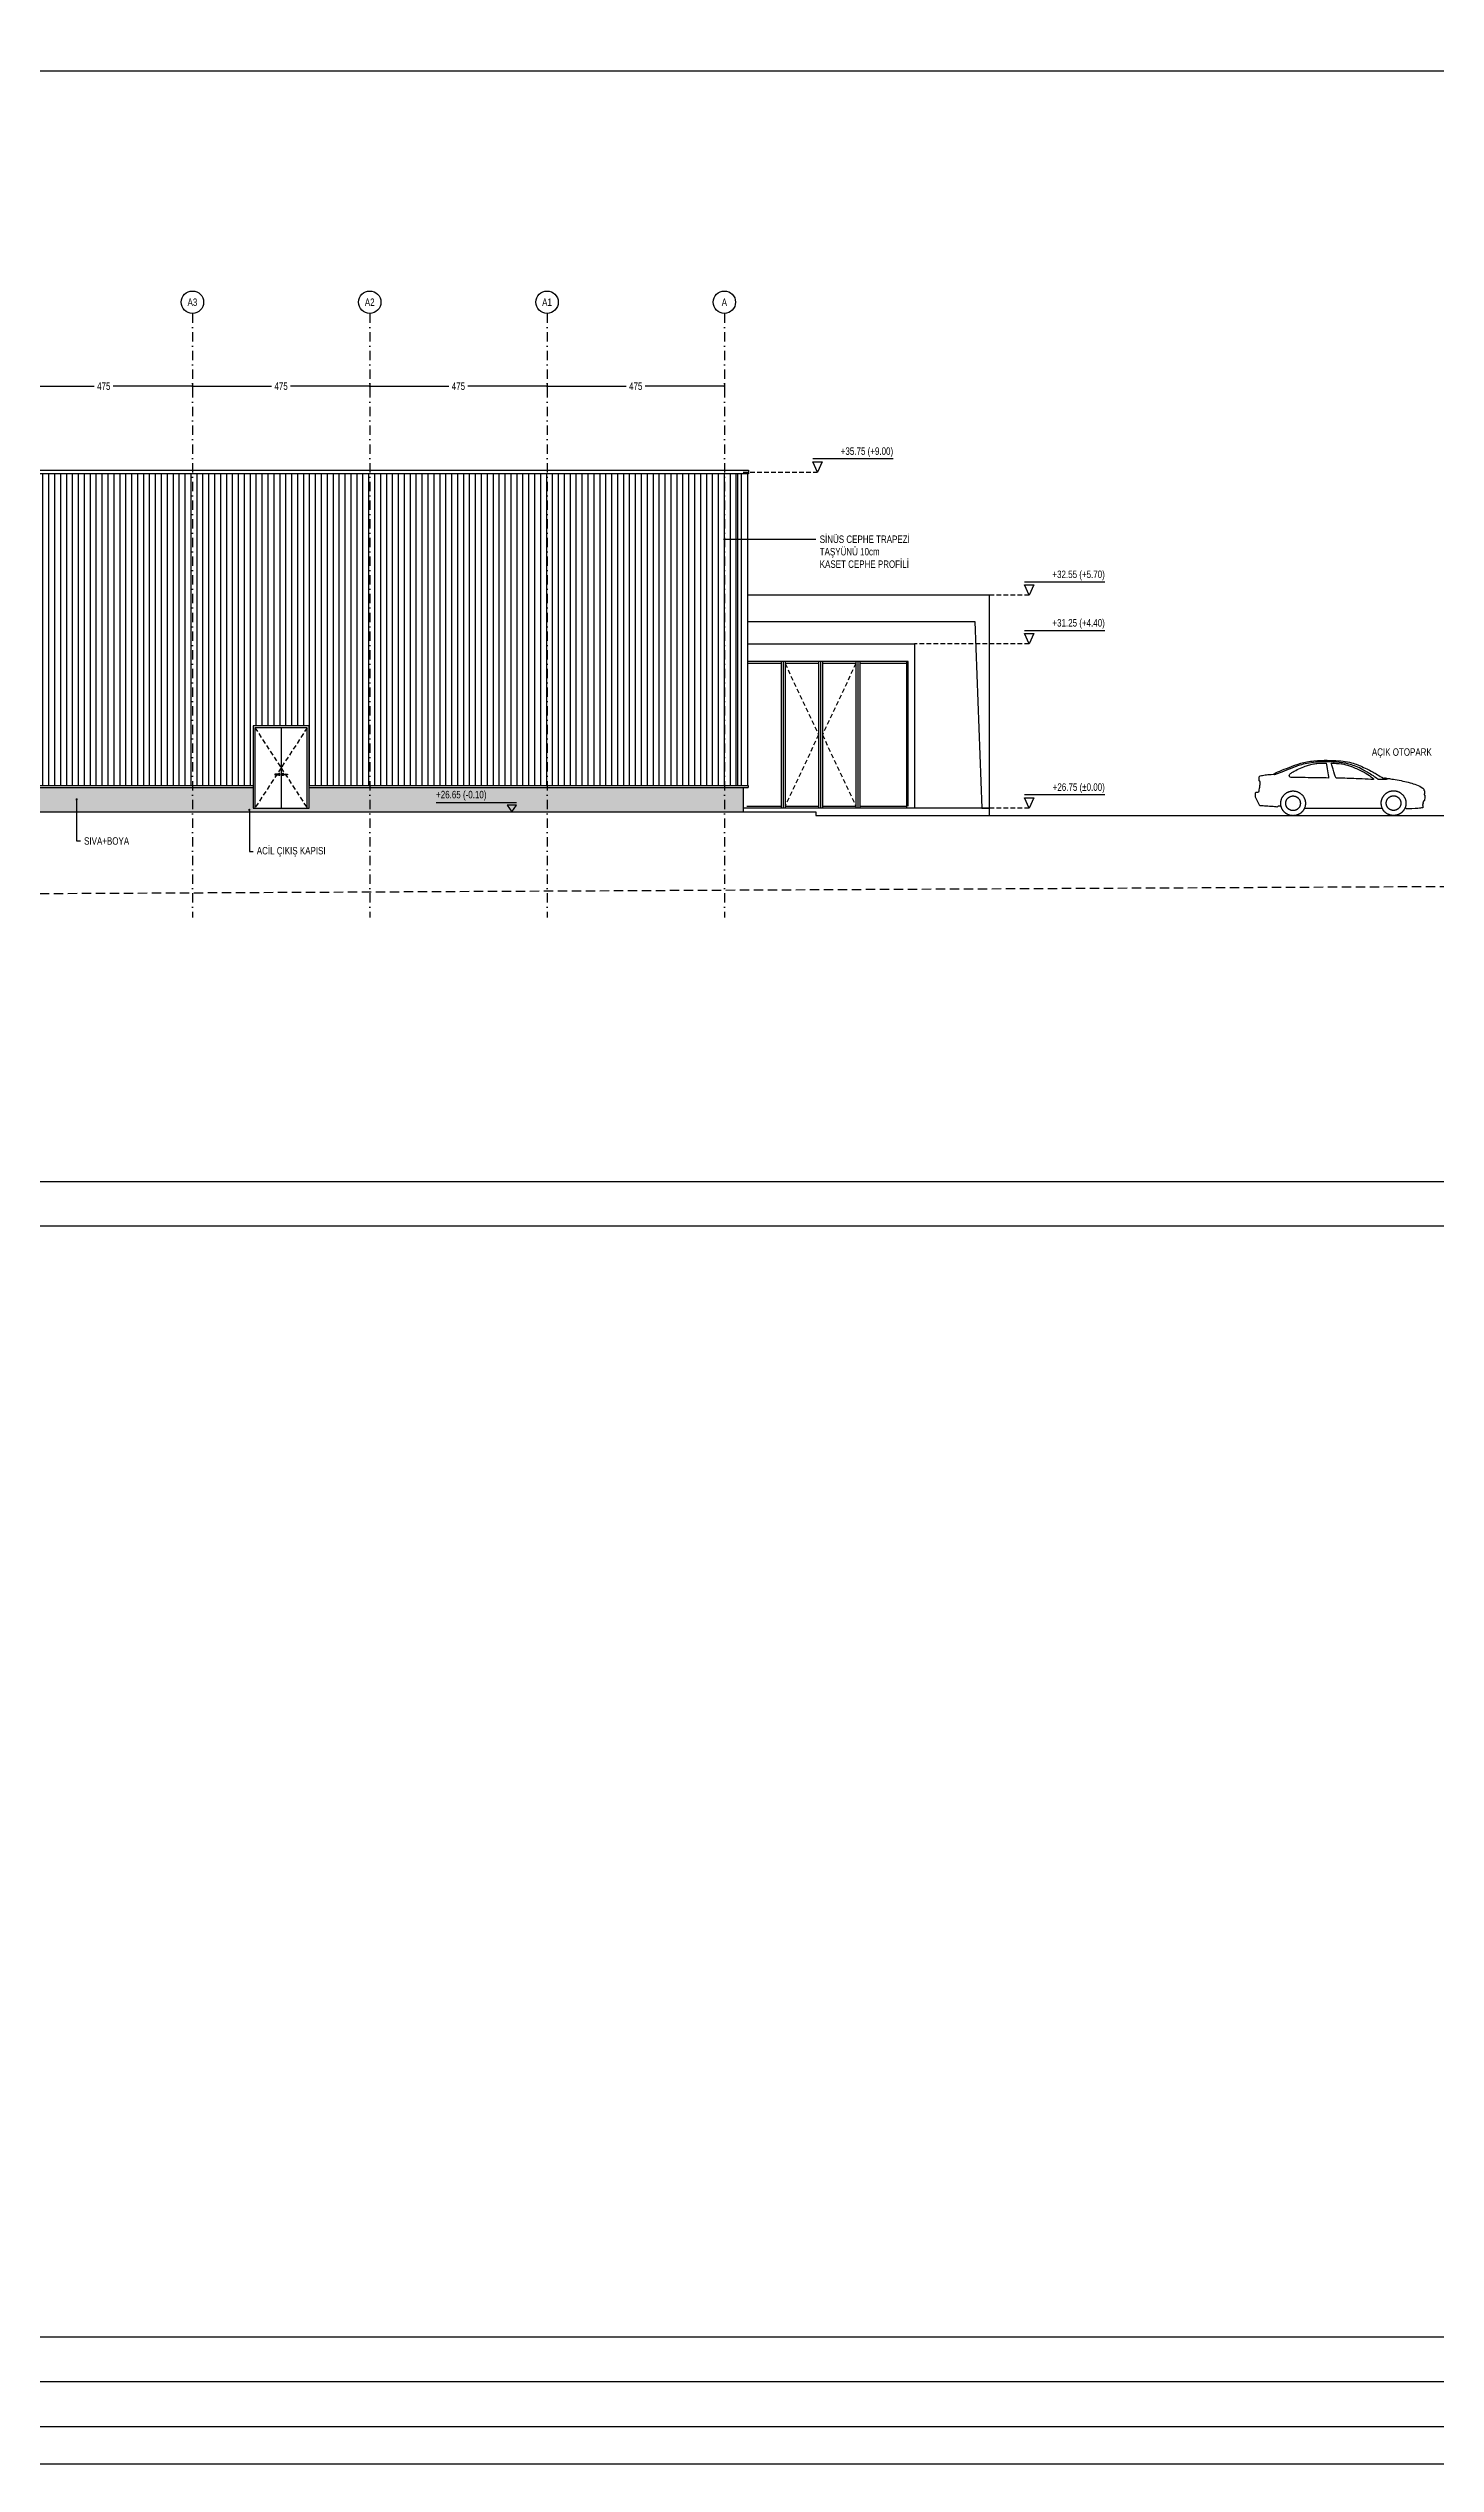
# Model space of a CAD drawing. Header units: centimetres. Extents: x 26569 to 160723, y -3143 to 14565.
# Drawn here: x 132893 to 136610, y -3143 to 3327 of the extents above; entities that cross this region are included whole.
import ezdxf
from ezdxf import colors
from ezdxf.entities.mleader import LeaderData, LeaderLine
from ezdxf.enums import TextEntityAlignment as Align
from ezdxf.math import Vec2, Vec3

# ---------------------------------------------------------------- set-up
doc = ezdxf.new("R2010")
doc.units = ezdxf.units.CM
doc.header["$LTSCALE"] = 100
doc.linetypes.add('DASHDOT2', pattern=[0.5, 0.25, -0.125, 0, -0.125])
doc.linetypes.add('HIDDEN2', pattern=[0.1875, 0.125, -0.0625])
for name, color, linetype in [('A-ANNO-DIMS', 187, 'Continuous'), ('A-ANNO-GRID', 155, 'DASHDOT2'), ('A-ANNO-IDEN', 50, 'Continuous'), ('A-ANNO-TTBL', 157, 'Continuous'), ('A-ELEV-01', 255, 'Continuous'), ('A-ELEV-03', 251, 'Continuous'), ('A-ELEV-04', 250, 'Continuous'), ('A-HATCH', 253, 'Continuous'), ('A-VHCL', 8, 'Continuous'), ('L-TOPO', 49, 'Continuous'), ('S-CONC', 5, 'Continuous'), ('S-HTCH', 8, 'Continuous')]:
    doc.layers.add(name, color=color, linetype=linetype)
doc.styles.add('Fields_100', font='act_simplex.shx', dxfattribs={"width": 0.8, "height": 20})
doc.dimstyles.new('FIELDS_100', dxfattribs={"dimscale": 0, "dimtxt": 20, "dimasz": 5, "dimexe": 5, "dimexo": 5, "dimgap": 5, "dimtad": 0, "dimdec": 0, "dimzin": 0, "dimdsep": 46, "dimtxsty": 'Fields_100', "dimblk": 'DOT', "dimcen": 0.09, "dimclrt": 50, "dimadec": 0, "dimazin": 0, "dimtfac": 1, "dimtdec": 0, "dimtix": 1, "dimtofl": 0, "dimtmove": 1, "dimatfit": 3, "dimfxl": 5, "dimfxlon": 1, "dimtolj": 1, "dimtzin": 0, "dimarcsym": 0})

# ---------------------------------------------------------------- blocks, each defined once
blk = doc.blocks.new('_Dot')
at = {"color": 0, "linetype": 'ByBlock', "lineweight": -2}
blk.add_line((-0.5, 0), (-1, 0), dxfattribs=at)
at = {"color": 0, "linetype": 'ByBlock', "const_width": 0.5}
blk.add_lwpolyline([(-0.25, 0, 1), (0.25, 0, 1)], format="xyb", close=True, dxfattribs=at)
blk = doc.blocks.new('*D499')
at = {"layer": 'A-ANNO-DIMS', "color": 0, "lineweight": -2, "transparency": 16777216}
for p, q in [((134229.5, 2427), (134229.5, 2417)), ((134234.5, 2422), (134441.4, 2422)), ((134699.5, 2422), (134492.6, 2422)), ((134704.5, 2427), (134704.5, 2417))]:
    blk.add_line(p, q, dxfattribs=at)
at = {"layer": 'DEFPOINTS', "color": 0, "transparency": 16777216}
for p in [(134229.5, 2622), (134704.5, 2622), (134229.5, 2422)]:
    blk.add_point(p, dxfattribs=at)
at = {"layer": 'A-ANNO-DIMS', "color": 0, "lineweight": -2, "transparency": 16777216, "xscale": 5, "yscale": 5, "zscale": 5, "rotation": 180}
blk.add_blockref('_Dot', (134229.5, 2422), dxfattribs=at)
at = {"layer": 'A-ANNO-DIMS', "color": 0, "lineweight": -2, "transparency": 16777216, "xscale": 5, "yscale": 5, "zscale": 5}
blk.add_blockref('_Dot', (134704.5, 2422), dxfattribs=at)
at = {"layer": 'A-ANNO-DIMS', "color": 50, "transparency": 16777216, "insert": (134467, 2422), "char_height": 20, "attachment_point": 5, "style": 'Fields_100'}
blk.add_mtext('\\A1;475', dxfattribs=at)
blk = doc.blocks.new('*D500')
at = {"layer": 'A-ANNO-DIMS', "color": 0, "lineweight": -2, "transparency": 16777216}
for p, q in [((133754.5, 2427), (133754.5, 2417)), ((133759.5, 2422), (133966.4, 2422)), ((134224.5, 2422), (134017.6, 2422)), ((134229.5, 2427), (134229.5, 2417))]:
    blk.add_line(p, q, dxfattribs=at)
at = {"layer": 'DEFPOINTS', "color": 0, "transparency": 16777216}
for p in [(133754.5, 2622), (134229.5, 2622), (133754.5, 2422)]:
    blk.add_point(p, dxfattribs=at)
at = {"layer": 'A-ANNO-DIMS', "color": 0, "lineweight": -2, "transparency": 16777216, "xscale": 5, "yscale": 5, "zscale": 5, "rotation": 180}
blk.add_blockref('_Dot', (133754.5, 2422), dxfattribs=at)
at = {"layer": 'A-ANNO-DIMS', "color": 0, "lineweight": -2, "transparency": 16777216, "xscale": 5, "yscale": 5, "zscale": 5}
blk.add_blockref('_Dot', (134229.5, 2422), dxfattribs=at)
at = {"layer": 'A-ANNO-DIMS', "color": 50, "transparency": 16777216, "insert": (133992, 2422), "char_height": 20, "attachment_point": 5, "style": 'Fields_100'}
blk.add_mtext('\\A1;475', dxfattribs=at)
blk = doc.blocks.new('*D501')
at = {"layer": 'A-ANNO-DIMS', "color": 0, "lineweight": -2, "transparency": 16777216}
for p, q in [((133279.5, 2427), (133279.5, 2417)), ((133284.5, 2422), (133491.4, 2422)), ((133749.5, 2422), (133542.6, 2422)), ((133754.5, 2427), (133754.5, 2417))]:
    blk.add_line(p, q, dxfattribs=at)
at = {"layer": 'DEFPOINTS', "color": 0, "transparency": 16777216}
for p in [(133279.5, 2622), (133754.5, 2622), (133279.5, 2422)]:
    blk.add_point(p, dxfattribs=at)
at = {"layer": 'A-ANNO-DIMS', "color": 0, "lineweight": -2, "transparency": 16777216, "xscale": 5, "yscale": 5, "zscale": 5, "rotation": 180}
blk.add_blockref('_Dot', (133279.5, 2422), dxfattribs=at)
at = {"layer": 'A-ANNO-DIMS', "color": 0, "lineweight": -2, "transparency": 16777216, "xscale": 5, "yscale": 5, "zscale": 5}
blk.add_blockref('_Dot', (133754.5, 2422), dxfattribs=at)
at = {"layer": 'A-ANNO-DIMS', "color": 50, "transparency": 16777216, "insert": (133517, 2422), "char_height": 20, "attachment_point": 5, "style": 'Fields_100'}
blk.add_mtext('\\A1;475', dxfattribs=at)
blk = doc.blocks.new('*D502')
at = {"layer": 'A-ANNO-DIMS', "color": 0, "lineweight": -2, "transparency": 16777216}
for p, q in [((132804.5, 2427), (132804.5, 2417)), ((132809.5, 2422), (133016.4, 2422)), ((133274.5, 2422), (133067.6, 2422)), ((133279.5, 2427), (133279.5, 2417))]:
    blk.add_line(p, q, dxfattribs=at)
at = {"layer": 'DEFPOINTS', "color": 0, "transparency": 16777216}
for p in [(132804.5, 2622), (133279.5, 2622), (132804.5, 2422)]:
    blk.add_point(p, dxfattribs=at)
at = {"layer": 'A-ANNO-DIMS', "color": 0, "lineweight": -2, "transparency": 16777216, "xscale": 5, "yscale": 5, "zscale": 5, "rotation": 180}
blk.add_blockref('_Dot', (132804.5, 2422), dxfattribs=at)
at = {"layer": 'A-ANNO-DIMS', "color": 0, "lineweight": -2, "transparency": 16777216, "xscale": 5, "yscale": 5, "zscale": 5}
blk.add_blockref('_Dot', (133279.5, 2422), dxfattribs=at)
at = {"layer": 'A-ANNO-DIMS', "color": 50, "transparency": 16777216, "insert": (133042, 2422), "char_height": 20, "attachment_point": 5, "style": 'Fields_100'}
blk.add_mtext('\\A1;475', dxfattribs=at)
blk = doc.blocks.new('CAR ELEV')
at = {"layer": 'A-VHCL'}
for points in [[(31.3, 18.6), (32.9, 22.5), (33.3, 23.6), (33.6, 24.7), (33.9, 25.8), (34.1, 27), (34.3, 28.1), (34.4, 29.2), (34.6, 30.4), (34.6, 31.5), (34.7, 32.7), (34.7, 33.8), (34.6, 35), (34.5, 36.1), (34.4, 37.2), (34.2, 38.4), (34, 39.5), (33.8, 40.6), (33.5, 41.8), (33.2, 42.9), (32.8, 43.9), (32.4, 45), (32, 46.1), (31.5, 47.1), (31, 48.2), (30.5, 49.2), (29.9, 50.2), (29.3, 51.1), (28.6, 52.1), (28, 53), (27.3, 53.9), (26.5, 54.8), (25.7, 55.7), (24.9, 56.5), (24.1, 57.3), (23.3, 58.1), (22.4, 58.8), (21.5, 59.5), (20.6, 60.2), (19.6, 60.8), (18.6, 61.4), (17.6, 62), (16.6, 62.5), (15.6, 63), (14.5, 63.5), (13.5, 63.9), (12.4, 64.3), (11.3, 64.7), (10.2, 65), (9.1, 65.3), (8, 65.5), (6.8, 65.7), (5.7, 65.9), (4.5, 66), (3.4, 66.1), (2.3, 66.2), (1.1, 66.2), (0, 66.1), (-1.2, 66), (-2.3, 65.9), (-3.5, 65.8), (-4.6, 65.6), (-5.7, 65.3), (-6.8, 65.1), (-7.9, 64.8), (-9, 64.4), (-10.1, 64), (-11.2, 63.6), (-12.2, 63.1), (-13.3, 62.6), (-14.3, 62.1), (-15.3, 61.5), (-16.3, 60.9), (-17.2, 60.3), (-18.2, 59.6), (-19.1, 58.9), (-20, 58.2), (-20.8, 57.4), (-21.7, 56.6), (-22.5, 55.8), (-23.2, 55), (-24, 54.1), (-24.7, 53.2), (-25.4, 52.3), (-26, 51.3), (-26.6, 50.4), (-27.2, 49.4), (-27.8, 48.4), (-28.3, 47.3), (-28.8, 46.3), (-29.2, 45.2), (-29.6, 44.2), (-30, 43.1), (-30.3, 42), (-30.6, 40.9), (-30.9, 39.7), (-31.1, 38.6), (-31.2, 37.5), (-31.4, 36.3), (-31.5, 35.2), (-31.5, 34), (-31.5, 32.9), (-31.5, 31.7), (-31.4, 30.6), (-31.3, 29.5), (-31.2, 28.3), (-31, 27.2), (-30.8, 26.1), (-30.5, 24.9), (-30.2, 23.8), (-29.9, 22.7), (-29.5, 21.6)], [(302.9, 24.7), (303.2, 25.9), (303.4, 27), (303.5, 28.1), (303.7, 29.3), (303.8, 30.4), (303.8, 31.5), (303.8, 32.7), (303.8, 33.8), (303.8, 35), (303.7, 36.1), (303.5, 37.3), (303.3, 38.4), (303.1, 39.5), (302.8, 40.6), (302.5, 41.7), (302.2, 42.8), (301.8, 43.9), (301.4, 45), (301, 46.1), (300.5, 47.1), (300, 48.1), (299.4, 49.1), (298.8, 50.1), (298.2, 51.1), (297.5, 52), (296.8, 52.9), (296.1, 53.8), (295.4, 54.7), (294.6, 55.5), (293.8, 56.3), (292.9, 57.1), (292.1, 57.9), (291.2, 58.6), (290.3, 59.3), (289.3, 60), (288.4, 60.6), (287.4, 61.2), (286.4, 61.7), (285.4, 62.3), (284.3, 62.7), (283.3, 63.2), (282.2, 63.6), (281.1, 64), (280, 64.3), (278.9, 64.6), (277.8, 64.9), (276.7, 65.1), (275.5, 65.3), (274.4, 65.5), (273.3, 65.6), (272.1, 65.6), (271, 65.7), (269.8, 65.6), (268.7, 65.6), (267.5, 65.5), (266.4, 65.4), (265.2, 65.2), (264.1, 65), (263, 64.7), (261.9, 64.4), (260.8, 64.1), (259.7, 63.8), (258.6, 63.4), (257.6, 62.9), (256.5, 62.4), (255.5, 61.9), (254.5, 61.4), (253.5, 60.8), (252.5, 60.2), (251.6, 59.5), (250.7, 58.9), (249.8, 58.1), (248.9, 57.4), (248, 56.6), (247.2, 55.8), (246.4, 55), (245.7, 54.1), (244.9, 53.3), (244.2, 52.4), (243.5, 51.4), (242.9, 50.5), (242.3, 49.5), (241.7, 48.5), (241.2, 47.5), (240.7, 46.4), (240.2, 45.4), (239.8, 44.3), (239.4, 43.3), (239.1, 42.2), (238.8, 41.1), (238.5, 39.9), (238.2, 38.8), (238, 37.7), (237.9, 36.6), (237.8, 35.4), (237.7, 34.3), (237.7, 33.1), (237.7, 32), (237.7, 30.8), (237.8, 29.7), (237.9, 28.5), (238.1, 27.4), (238.2, 26.3), (238.5, 25.1), (238.8, 24), (240.7, 18.6)], [(320.4, 108.5), (323.6, 110.4)], [(-77.2, 25), (-77.2, 20.9)], [(310.4, 25), (313.1, 22.4)], [(359.9, 25.9), (371.5, 49.2), (371.6, 59.1)]]:
    blk.add_lwpolyline(points, dxfattribs=at)
for points in [[(21.2, 33.1), (21.2, 33.8), (21.2, 34.5), (21.1, 35.2), (21.1, 35.8), (20.9, 36.5), (20.8, 37.2), (20.7, 37.9), (20.5, 38.5), (20.3, 39.2), (20.1, 39.8), (19.8, 40.4), (19.6, 41.1), (19.3, 41.7), (19, 42.3), (18.6, 42.9), (18.3, 43.5), (17.9, 44), (17.5, 44.6), (17.1, 45.1), (16.7, 45.7), (16.3, 46.2), (15.8, 46.7), (15.3, 47.2), (14.8, 47.6), (14.3, 48.1), (13.8, 48.5), (13.2, 48.9), (12.7, 49.3), (12.1, 49.7), (11.5, 50.1), (10.9, 50.4), (10.3, 50.7), (9.7, 51), (9.1, 51.3), (8.5, 51.5), (7.8, 51.7), (7.2, 51.9), (6.5, 52.1), (5.9, 52.3), (5.2, 52.4), (4.5, 52.5), (3.8, 52.6), (3.2, 52.7), (2.5, 52.7), (1.8, 52.7), (1.1, 52.7), (0.4, 52.7), (-0.2, 52.6), (-0.9, 52.6), (-1.6, 52.5), (-2.3, 52.3), (-2.9, 52.2), (-3.6, 52), (-4.2, 51.8), (-4.9, 51.6), (-5.5, 51.4), (-6.1, 51.1), (-6.8, 50.8), (-7.4, 50.5), (-8, 50.2), (-8.6, 49.9), (-9.1, 49.5), (-9.7, 49.1), (-10.2, 48.7), (-10.8, 48.3), (-11.3, 47.9), (-11.8, 47.4), (-12.3, 46.9), (-12.8, 46.4), (-13.2, 45.9), (-13.6, 45.4), (-14.1, 44.9), (-14.5, 44.3), (-14.8, 43.8), (-15.2, 43.2), (-15.5, 42.6), (-15.9, 42), (-16.2, 41.4), (-16.4, 40.8), (-16.7, 40.1), (-16.9, 39.5), (-17.1, 38.8), (-17.3, 38.2), (-17.5, 37.5), (-17.6, 36.9), (-17.7, 36.2), (-17.8, 35.5), (-17.9, 34.8), (-17.9, 34.2), (-18, 33.5), (-18, 32.8), (-17.9, 32.1), (-17.9, 31.4), (-17.8, 30.8), (-17.7, 30.1), (-17.6, 29.4), (-17.5, 28.7), (-17.3, 28.1), (-17.1, 27.4), (-16.9, 26.8), (-16.7, 26.1), (-16.4, 25.5), (-16.2, 24.9), (-15.9, 24.3), (-15.5, 23.7), (-15.2, 23.1), (-14.8, 22.5), (-14.5, 21.9), (-14.1, 21.4), (-13.6, 20.9), (-13.2, 20.3), (-12.8, 19.8), (-12.3, 19.3), (-11.8, 18.9), (-11.3, 18.4), (-10.8, 18), (-10.2, 17.5), (-9.7, 17.1), (-9.1, 16.7), (-8.6, 16.4), (-8, 16), (-7.4, 15.7), (-6.8, 15.4), (-6.1, 15.1), (-5.5, 14.9), (-4.9, 14.6), (-4.2, 14.4), (-3.6, 14.2), (-2.9, 14.1), (-2.3, 13.9), (-1.6, 13.8), (-0.9, 13.7), (-0.2, 13.6), (0.4, 13.6), (1.1, 13.5), (1.8, 13.5), (2.5, 13.5), (3.2, 13.6), (3.8, 13.7), (4.5, 13.7), (5.2, 13.9), (5.9, 14), (6.5, 14.1), (7.2, 14.3), (7.8, 14.5), (8.5, 14.8), (9.1, 15), (9.7, 15.3), (10.3, 15.6), (10.9, 15.9), (11.5, 16.2), (12.1, 16.6), (12.7, 16.9), (13.2, 17.3), (13.8, 17.7), (14.3, 18.2), (14.8, 18.6), (15.3, 19.1), (15.8, 19.6), (16.3, 20.1), (16.7, 20.6), (17.1, 21.1), (17.5, 21.7), (17.9, 22.2), (18.3, 22.8), (18.6, 23.4), (19, 24), (19.3, 24.6), (19.6, 25.2), (19.8, 25.8), (20.1, 26.5), (20.3, 27.1), (20.5, 27.8), (20.7, 28.4), (20.8, 29.1), (20.9, 29.7), (21.1, 30.4), (21.1, 31.1), (21.2, 31.8), (21.2, 32.5)], [(290.4, 32.6), (290.4, 33.3), (290.4, 34), (290.3, 34.7), (290.2, 35.3), (290.1, 36), (290, 36.7), (289.8, 37.3), (289.7, 38), (289.5, 38.7), (289.3, 39.3), (289, 39.9), (288.7, 40.6), (288.5, 41.2), (288.2, 41.8), (287.8, 42.4), (287.5, 43), (287.1, 43.5), (286.7, 44.1), (286.3, 44.6), (285.9, 45.2), (285.4, 45.7), (285, 46.2), (284.5, 46.7), (284, 47.1), (283.5, 47.6), (283, 48), (282.4, 48.4), (281.9, 48.8), (281.3, 49.2), (280.7, 49.5), (280.1, 49.9), (279.5, 50.2), (278.9, 50.5), (278.3, 50.8), (277.6, 51), (277, 51.2), (276.4, 51.4), (275.7, 51.6), (275, 51.8), (274.4, 51.9), (273.7, 52), (273, 52.1), (272.3, 52.2), (271.7, 52.2), (271, 52.2), (270.3, 52.2), (269.6, 52.2), (268.9, 52.1), (268.3, 52.1), (267.6, 52), (266.9, 51.8), (266.3, 51.7), (265.6, 51.5), (265, 51.3), (264.3, 51.1), (263.7, 50.9), (263, 50.6), (262.4, 50.3), (261.8, 50), (261.2, 49.7), (260.6, 49.4), (260, 49), (259.5, 48.6), (258.9, 48.2), (258.4, 47.8), (257.9, 47.4), (257.4, 46.9), (256.9, 46.4), (256.4, 45.9), (256, 45.4), (255.5, 44.9), (255.1, 44.4), (254.7, 43.8), (254.3, 43.3), (254, 42.7), (253.6, 42.1), (253.3, 41.5), (253, 40.9), (252.8, 40.2), (252.5, 39.6), (252.3, 39), (252.1, 38.3), (251.9, 37.7), (251.7, 37), (251.6, 36.3), (251.5, 35.7), (251.4, 35), (251.3, 34.3), (251.2, 33.6), (251.2, 33), (251.2, 32.3), (251.2, 31.6), (251.3, 30.9), (251.4, 30.3), (251.5, 29.6), (251.6, 28.9), (251.7, 28.2), (251.9, 27.6), (252.1, 26.9), (252.3, 26.3), (252.5, 25.6), (252.8, 25), (253, 24.4), (253.3, 23.8), (253.6, 23.2), (254, 22.6), (254.3, 22), (254.7, 21.4), (255.1, 20.9), (255.5, 20.3), (256, 19.8), (256.4, 19.3), (256.9, 18.8), (257.4, 18.3), (257.9, 17.9), (258.4, 17.5), (258.9, 17), (259.5, 16.6), (260, 16.2), (260.6, 15.9), (261.2, 15.5), (261.8, 15.2), (262.4, 14.9), (263, 14.6), (263.7, 14.4), (264.3, 14.1), (265, 13.9), (265.6, 13.7), (266.3, 13.6), (266.9, 13.4), (267.6, 13.3), (268.3, 13.2), (268.9, 13.1), (269.6, 13.1), (270.3, 13), (271, 13), (271.7, 13), (272.3, 13.1), (273, 13.1), (273.7, 13.2), (274.4, 13.3), (275, 13.5), (275.7, 13.6), (276.4, 13.8), (277, 14), (277.6, 14.2), (278.3, 14.5), (278.9, 14.8), (279.5, 15.1), (280.1, 15.4), (280.7, 15.7), (281.3, 16.1), (281.9, 16.4), (282.4, 16.8), (283, 17.2), (283.5, 17.7), (284, 18.1), (284.5, 18.6), (285, 19.1), (285.4, 19.6), (285.9, 20.1), (286.3, 20.6), (286.7, 21.2), (287.1, 21.7), (287.5, 22.3), (287.8, 22.9), (288.2, 23.5), (288.5, 24.1), (288.7, 24.7), (289, 25.3), (289.3, 26), (289.5, 26.6), (289.7, 27.3), (289.8, 27.9), (290, 28.6), (290.1, 29.2), (290.2, 29.9), (290.3, 30.6), (290.4, 31.3), (290.4, 31.9)]]:
    blk.add_lwpolyline(points, close=True, dxfattribs=at)
blk.add_arc((55.7, 96.4), 0.05, 235.73363, 272.93784, dxfattribs=at)
for points, knots in [([(323.5, 110.4), (322.6, 111.2), (319, 113.6), (302.4, 120.6), (274, 131.9), (252.9, 139.7), (214.9, 147.8), (177.8, 148), (148.9, 146.9), (124.6, 143.8), (104, 138.7), (91.5, 133.1), (72.8, 124.8), (58.9, 117.5), (40.6, 107), (28.7, 99.7)], [1770.469007, 1770.469007, 1770.469007, 1770.469007, 1771.036382, 1772.036382, 1773.036382, 1774.036382, 1775.036382, 1776.036382, 1777.036382, 1778.036382, 1779.036382, 1780.036382, 1781.036382, 1782.036382, 1783.036382, 1783.036382, 1783.036382, 1783.036382]), ([(43.1, 96.1), (55.4, 106.4), (74.2, 117), (93.8, 127.9), (110.4, 134.6), (125, 139.1), (136.4, 140.9), (157, 143), (179, 144), (205.4, 143.5), (227.1, 141.1), (250.9, 135.5), (259.1, 132.7), (289.2, 120.6), (312.9, 112), (316.9, 109.7), (320.4, 108.5)], [0, 0, 0, 0, 1, 2, 3, 4, 5, 6, 7, 8, 9, 10, 11, 12, 13, 13.896499, 13.896499, 13.896499, 13.896499]), ([(168.8, 140.4), (166.2, 140.3), (155.2, 139.8), (132.4, 137.3), (117.6, 132.9), (84.6, 118.6), (64.8, 106), (56, 98.8), (54.2, 97.4), (55.6, 96.5), (55.6, 96.4), (55.6, 96.4), (55.7, 96.4)], [9.680962, 9.680962, 9.680962, 9.680962, 10, 11, 12, 13, 14, 15, 15.803226, 15.803226, 15.803226, 15.820781, 15.820781, 15.820781, 15.820781]), ([(276, 101.3), (280.5, 103.7), (281.4, 106.7), (280.4, 110.8), (272.5, 116.3), (255.5, 125.4), (236.7, 132.3), (227.1, 135.9), (212.7, 138.8), (201.3, 140.4), (189.6, 140.5), (182.2, 140.5), (181.5, 140.5)], [0, 0, 0, 0, 1, 2, 3, 4, 5, 6, 7, 8, 9, 9.109191, 9.109191, 9.109191, 9.109191]), ([(17.3, 99.2), (16.1, 98), (18, 97.1), (25.8, 96.3), (36.3, 96), (42, 96.1), (43.1, 96.1)], [0.216109, 0.216109, 0.216109, 0.216109, 1, 2, 3, 3.225062, 3.225062, 3.225062, 3.225062]), ([(55.7, 96.4), (64.8, 96.9), (74.8, 97.3), (85.8, 97.8), (92.9, 98.1), (117.7, 99.2), (140.3, 99.9), (155.7, 100.2)], [3.917744, 3.917744, 3.917744, 3.917744, 4.57432, 4.57432, 4.57432, 5, 5.974442, 5.974442, 5.974442, 5.974442]), ([(174.7, 100.4), (185, 100.6), (211, 100.9), (248.5, 101.6), (276, 101.3)], [6.373664, 6.373664, 6.373664, 6.373664, 7, 7.863882, 7.863882, 7.863882, 7.863882]), ([(371.6, 59.1), (371.6, 59.2), (371.6, 60.1), (371.6, 60.3), (371.5, 60.4), (370.3, 61.8), (369.6, 62.4), (368, 62.5), (365.7, 62.4), (364.7, 62.7), (363.3, 63.4), (361.4, 64.2), (361.3, 65), (361.3, 73.1), (360.6, 74.1), (360, 74.4), (359.4, 74.5), (359.4, 91.8), (359.5, 92.1), (360.2, 92.1), (361.3, 92), (361.3, 92.8), (361.3, 104.8), (360.9, 105.4), (360.7, 105.7), (357.3, 106.3), (342.1, 109.6), (332.6, 109.9), (323.5, 110.4)], [1745.422192, 1745.422192, 1745.422192, 1745.422192, 1745.469007, 1746.469007, 1747.469007, 1748.469007, 1749.469007, 1750.469007, 1751.469007, 1752.469007, 1753.469007, 1754.469007, 1755.469007, 1756.469007, 1757.469007, 1758.469007, 1759.469007, 1760.469007, 1761.469007, 1762.469007, 1763.469007, 1764.469007, 1765.469007, 1766.469007, 1767.469007, 1768.469007, 1769.469007, 1770.469007, 1770.469007, 1770.469007, 1770.469007]), ([(-78.4, 32), (-77.8, 32), (-77.2, 32), (-78.2, 32), (-77.8, 32), (-77.5, 32), (-77.1, 32)], [24.695495, 24.695495, 24.695495, 24.695495, 25.695495, 25.695495, 25.695495, 26.695495, 26.695495, 26.695495, 26.695495]), ([(-77.2, 20.9), (-74.1, 20.4), (-69.3, 19.3), (-52.4, 18.2), (-35.4, 17.9)], [41.009942, 41.009942, 41.009942, 41.009942, 41.695495, 42.695495, 42.695495, 42.695495, 42.695495]), ([(-35.4, 17.9), (-33.7, 17.4), (-32.3, 17.3), (-30.5, 19.9), (-29.5, 21.6)], [42.695495, 42.695495, 42.695495, 42.695495, 43.695495, 44.695495, 44.695495, 44.695495, 44.695495]), ([(31.3, 18.6), (35.5, 18.6), (39.6, 18.6), (43.6, 18.6), (160.6, 18.6), (197.4, 18.6), (240.7, 18.6)], [840.323605, 840.323605, 840.323605, 840.323605, 840.3472055, 840.3472055, 840.3472055, 841.0355514, 841.0355514, 841.0355514, 841.0355514]), ([(313.1, 22.4), (316.9, 23.2), (330.4, 24.3), (348, 25.4), (357.6, 25.8), (359.5, 25.9), (359.9, 25.9)], [1704.300086, 1704.300086, 1704.300086, 1704.300086, 1705.127833, 1706.127833, 1707.127833, 1707.396865, 1707.396865, 1707.396865, 1707.396865])]:
    blk.add_open_spline(points, degree=3, knots=knots, dxfattribs=at)
for points in [[(155.7, 100.2), (158.4, 105.6), (163.9, 125.3), (168.3, 138.5), (168.8, 140.4)], [(174.7, 100.4), (176.2, 110.3), (178.9, 129), (181.5, 140.5)], [(-80.1, 66.6), (-80.7, 66.3), (-81, 66.1), (-81.2, 65.9)], [(-81.2, 65.9), (-81.2, 63.2), (-81.2, 60.6), (-81.2, 57.9)], [(-79.4, 68.9), (-79.6, 68.1), (-79.9, 67.4), (-80.1, 66.6)], [(-78.7, 71.2), (-78.9, 70.4), (-79.2, 69.7), (-79.4, 68.9)], [(-76.8, 73.2), (-77.4, 72.6), (-78.1, 71.9), (-78.7, 71.2)], [(28.7, 99.7), (28.2, 99.5), (26.8, 99.4), (26.4, 100.3), (25.5, 101.3), (24.1, 100.7), (23, 99.9), (17.4, 99.1), (15.4, 99.1), (-2, 96.5), (-24.2, 92.3), (-42.6, 88.1), (-60.1, 82), (-71, 77.4), (-76.8, 73.2)], [(-81.8, 54.4), (-81.9, 54), (-82, 53.6), (-82.1, 53.2)], [(-82.1, 53.2), (-82, 50.8), (-81.8, 48.4), (-81.7, 46)], [(-81.1, 54.9), (-81.3, 54.7), (-81.6, 54.6), (-81.8, 54.4)], [(-81.7, 46), (-81.6, 44.1), (-81.4, 42.2), (-81.2, 40.3)], [(-81.2, 57.9), (-81, 57.8), (-80.8, 57.7), (-80.4, 57.6)], [(-81.2, 40.3), (-81, 40), (-80.8, 39.7), (-80.6, 39.4)], [(-80.4, 55.1), (-80.7, 55), (-80.9, 55), (-81.1, 54.9)], [(-80.6, 39.4), (-80.2, 39.2), (-79.8, 39), (-79.3, 38.8)], [(-80.4, 57.6), (-80.4, 56.8), (-80.4, 56), (-80.4, 55.1)], [(-79.3, 38.8), (-79.1, 38.7), (-78.9, 38.5), (-78.7, 38.4)], [(-78.7, 38.4), (-78.5, 38.1), (-78.4, 37.7), (-78.3, 37.4)], [(-77.7, 32.5), (-78.5, 32.5), (-77.6, 32.5), (-78.4, 32.5)], [(-78.4, 32.5), (-78.4, 32.4), (-78.4, 32.3), (-78.4, 32.2)], [(-78.4, 32.2), (-78.4, 32.2), (-78.4, 32.1), (-78.4, 32)], [(-78.3, 37.4), (-78, 37), (-77.8, 36.6), (-77.5, 36.1)], [(-77.4, 33.1), (-77.5, 32.9), (-77.6, 32.7), (-77.7, 32.5)], [(-77.5, 36.1), (-77.4, 35.7), (-77.4, 35.3), (-77.3, 34.8)], [(-76.9, 33.5), (-77.1, 33.3), (-77.2, 33.2), (-77.4, 33.1)], [(-77.3, 34.8), (-77.3, 34.7), (-77.2, 34.5), (-77.1, 34.3)], [(-76.2, 26.6), (-76.5, 26.6), (-76.8, 26.6), (-77.2, 26.6)], [(-77.2, 26.6), (-77.2, 26.1), (-77.2, 25.5), (-77.2, 25)], [(-77.1, 34.3), (-77.1, 34.1), (-77, 34), (-76.9, 33.8)], [(-77.1, 32), (-77, 31.6), (-77, 31.2), (-76.9, 30.8)], [(-76.9, 33.8), (-76.9, 33.7), (-76.9, 33.6), (-76.9, 33.5)], [(-76.9, 30.8), (-76.9, 30.6), (-76.9, 30.3), (-76.9, 30)], [(-76.9, 30), (-76.7, 29.7), (-76.6, 29.5), (-76.4, 29.2)], [(-76.4, 29.2), (-76.2, 28.6), (-75.9, 27.9), (-75.7, 27.3)], [(-75.7, 26.9), (-75.9, 26.8), (-76.1, 26.7), (-76.2, 26.6)], [(-75.7, 27.3), (-75.7, 27.2), (-75.7, 27.1), (-75.7, 26.9)], [(302.9, 24.7), (305.4, 24.8), (307.9, 24.9), (310.4, 25)]]:
    blk.add_open_spline(points, degree=3, dxfattribs=at)
for points, weights, knots in [([(-29.5, 21.6), (-24.6, 8.2), (-12.9, 0), (1.5, 0), (15.8, -0.1), (27.5, 8), (31.3, 18.6)], [1, 0.88069280985, 0.88069280985, 1, 0.88069280985, 0.88069280985, 1], [44.695495, 44.695495, 44.695495, 44.695495, 439.948513, 439.948513, 439.948513, 835.201531, 835.201531, 835.201531, 835.201531]), ([(240.7, 18.6), (246.5, 6.1), (258.2, -0.9), (271.7, -0.5), (287.2, -0.1), (299.2, 9.7), (302.9, 24.7)], [0.958614492935, 0.86503458978, 0.878829758802, 1, 0.863262235317, 0.863262235317, 1], [897.63483, 897.63483, 897.63483, 897.63483, 1273.482864, 1273.482864, 1273.482864, 1697.618523, 1697.618523, 1697.618523, 1697.618523])]:
    blk.add_rational_spline(points, weights, degree=3, knots=knots, dxfattribs=at)

msp = doc.modelspace()

# ---------------------------------------------------------------- hatches: boundary and pattern name
at = {"layer": 'A-HATCH'}
h = msp.add_hatch(dxfattribs=at)
h.set_pattern_fill('LINE', color=256, scale=5, angle=90)
h.set_pattern_definition([(90, (176948.144, 66189.552), (-15.875, 1e-15), [])])
h.paths.add_polyline_path([(134740.78, 2187.15), (128970.78, 2187.15), (128969.5, 1352.15), (131067, 1352.15), (131067, 1512.15), (131217, 1512.15), (131217, 1352.15), (133442, 1352.15), (133442, 1512.15), (133592, 1512.15), (133592, 1352.15), (134739.5, 1352.15)])
h = msp.add_hatch(dxfattribs=at)
h.set_pattern_fill('DOTS', color=256, scale=5, angle=90)
h.set_pattern_definition([(90, (176948.1445, 66189.552), (-7.9375, 3.96875), [0, -7.9375])])
h.paths.add_polyline_path([(128954.53, 1283.41), (128954.53, 1347.15), (131067, 1347.15), (131067, 1292.15), (131217, 1292.15), (131217, 1347.15), (133442, 1347.15), (133442, 1292.15), (133592, 1292.15), (133592, 1347.15), (134754.53, 1347.15), (134754.53, 1282.15)])

# ---------------------------------------------------------------- linework, layer by layer
at = {"layer": 'A-ANNO-DIMS', "linetype": 'HIDDEN2'}
for p, q in [((134754.48, 2192.15), (134954.03, 2192.15)), ((135521.03, 1862.15), (135414.5, 1862.15)), ((135521.03, 1732.15), (135214, 1731.65)), ((135521.03, 1292.15), (135414.5, 1292.15))]:
    msp.add_line(p, q, dxfattribs=at)
at = {"layer": 'A-ANNO-DIMS'}
for points in [[(135156.68, 2227.15), (134941.53, 2227.15)], [(135723.68, 1897.15), (135508.53, 1897.15)], [(135723.68, 1767.15), (135508.53, 1767.15)], [(133932.27, 1307.15), (134147.42, 1307.15)], [(135723.68, 1327.15), (135508.53, 1327.15)]]:
    msp.add_lwpolyline(points, dxfattribs=at)
for points in [[(134954.03, 2192.15), (134941.53, 2219.65), (134966.53, 2219.65)], [(135521.03, 1862.15), (135508.53, 1889.65), (135533.53, 1889.65)], [(135521.03, 1732.15), (135508.53, 1759.65), (135533.53, 1759.65)], [(134134.92, 1282.15), (134147.42, 1299.65), (134122.42, 1299.65)], [(135521.03, 1292.15), (135508.53, 1319.65), (135533.53, 1319.65)]]:
    msp.add_lwpolyline(points, close=True, dxfattribs=at)
at = {"layer": 'A-ANNO-GRID'}
for p, q in [((133279.5, 2616.99), (133279.5, 998.51)), ((133754.5, 2616.99), (133754.5, 998.51)), ((134229.5, 2616.99), (134229.5, 998.51)), ((134704.5, 2616.99), (134704.5, 998.51))]:
    msp.add_line(p, q, dxfattribs=at)
at = {"layer": 'A-ANNO-GRID', "linetype": 'Continuous', "ltscale": 10}
for centre in [(133279.5, 2646.99), (133754.5, 2646.99), (134229.5, 2646.99), (134704.5, 2646.99)]:
    msp.add_circle(centre, 30, dxfattribs=at)
at = {"layer": 'A-ANNO-TTBL'}
msp.add_line((76081.02, 292.09), (153081.03, 292.14), dxfattribs=at)
for points in [[(157421.04, -3142.83), (157421.04, 9557.17), (26568.76, 9557.19), (26568.76, -3142.81)], [(157321.04, -3042.83), (157321.04, 9457.17), (26668.76, 9457.19), (26668.76, -3042.81)]]:
    msp.add_lwpolyline(points, close=True, dxfattribs=at)
for points in [[(127081.01, 3267.16), (153081.03, 3267.16)], [(153081.03, 172.16), (127081.02, 172.14)], [(48081.01, -2802.87), (153081.03, -2802.87)], [(48081.01, -2922.85), (153081.03, -2922.85)]]:
    msp.add_lwpolyline(points, dxfattribs=at)
at = {"layer": 'A-ELEV-01'}
for p, q in [((128940.15, 2197.15), (134768.86, 2197.15)), ((134768.86, 2187.15), (128940.15, 2187.15)), ((134739.5, 2187.15), (134739.5, 1352.15)), ((134749.5, 2187.15), (134749.5, 1352.15)), ((134766.5, 2187.15), (134766.5, 1352.15)), ((134768.86, 2197.15), (134768.86, 2187.15)), ((131217, 1352.15), (133442, 1352.15)), ((131217, 1347.15), (133442, 1347.15)), ((133592, 1352.15), (134768.5, 1352.15)), ((133592, 1347.15), (134768.5, 1347.15)), ((134768.5, 1352.15), (134768.5, 1347.15)), ((133442, 1292.15), (133592, 1292.15)), ((135414.5, 1292.15), (134754.53, 1292.15)), ((135414.5, 1272.15), (135414.5, 1292.15))]:
    msp.add_line(p, q, dxfattribs=at)
at = {"layer": 'A-ELEV-01', "elevation": 0}
for points in [[(133592, 1292.15), (133592, 1512.15), (133442, 1512.15), (133442, 1292.15)], [(133587, 1292.15), (133587, 1507.15), (133447, 1507.15), (133447, 1292.15)], [(133517, 1507.15), (133517, 1292.15)]]:
    msp.add_lwpolyline(points, dxfattribs=at)
for points in [[(133512, 1381.15, 1), (133512, 1383.15), (133500, 1383.15), (133500, 1381.15)], [(133522, 1381.15, -1), (133522, 1383.15), (133534, 1383.15), (133534, 1381.15)]]:
    msp.add_lwpolyline(points, format="xyb", close=True, dxfattribs=at)
at = {"layer": 'A-ELEV-01'}
msp.add_lwpolyline([(134754.53, 1347.15), (134754.53, 1282.15)], dxfattribs=at)
for centre, start, end in [((133512, 1382.15), 203.578178, 156.421822), ((133522, 1382.15), 23.578178, 336.421822)]:
    msp.add_arc(centre, 2.5, start, end, dxfattribs=at)
at = {"layer": 'A-ELEV-03'}
for points in [[(134764.51, 1297.15), (134857.01, 1297.15)], [(134867.01, 1297.15), (134957.01, 1297.15)], [(134967.01, 1297.15), (135057.01, 1297.15)], [(135067.01, 1297.15), (135192, 1297.15)]]:
    msp.add_lwpolyline(points, dxfattribs=at)
at = {"layer": 'A-ELEV-04'}
for p, q in [((134857.01, 1684.63), (134857.01, 1292.15)), ((134862.01, 1684.63), (134862.01, 1292.15)), ((134867.01, 1684.63), (134867.01, 1292.15)), ((134957.01, 1684.63), (134957.01, 1292.15)), ((134962.01, 1684.63), (134962.01, 1292.15)), ((134967.01, 1684.63), (134967.01, 1292.15)), ((135057.01, 1684.64), (135057.01, 1292.15)), ((135062.01, 1684.64), (135062.01, 1292.15)), ((135067.01, 1684.64), (135067.01, 1292.15)), ((135192, 1684.65), (135192, 1292.15))]:
    msp.add_line(p, q, dxfattribs=at)
msp.add_lwpolyline([(135414.5, 1292.15), (135414.5, 1862.15), (134766.5, 1862.15), (134766.5, 1792.15), (135375.89, 1792.15), (135393.89, 1292.15)], close=True, dxfattribs=at)
at = {"layer": 'A-ELEV-04', "elevation": 0}
for points in [[(134766.5, 1731.65), (135214, 1731.65), (135214, 1292.15)], [(135197, 1297.15), (135197, 1684.65), (134766.5, 1684.62)], [(134857.01, 1679.64), (134767.01, 1679.63)], [(134957.01, 1679.64), (134867.01, 1679.63)], [(135057.01, 1679.64), (134967.01, 1679.63)], [(135192, 1679.65), (135067.01, 1679.64)]]:
    msp.add_lwpolyline(points, dxfattribs=at)
at = {"layer": 'A-ELEV-04', "linetype": 'HIDDEN2', "elevation": 0}
for points in [[(134867.01, 1679.63), (134957.01, 1488.39), (134867.01, 1297.15)], [(135057.01, 1679.64), (134967.01, 1488.39), (135057.01, 1297.15)], [(133447, 1507.15), (133517, 1399.65), (133447, 1292.15)], [(133587, 1507.15), (133517, 1399.65), (133587, 1292.15)]]:
    msp.add_lwpolyline(points, dxfattribs=at)
at = {"layer": 'L-TOPO', "color": 1, "linetype": 'HIDDEN2', "ltscale": 2}
msp.add_lwpolyline([(138283.9, 1272.15), (137770.89, 1087.15), (131870.36, 1057.15), (128473.57, 1087.33)], dxfattribs=at)
at = {"layer": 'S-CONC'}
msp.add_lwpolyline([(128799.53, 1282.15), (134949.5, 1282.15), (134949.5, 1272.15), (138263.9, 1272.15)], dxfattribs=at)

# ---------------------------------------------------------------- block references
at = {"layer": 'S-HTCH', "xscale": -1}
msp.add_blockref('CAR ELEV', (136498.81, 1272.15), dxfattribs=at)

# ---------------------------------------------------------------- texts
at = {"layer": 'A-ANNO-DIMS', "color": 50, "char_height": 20, "style": 'Fields_100'}
for s, insert, attachment_point in [('+35.75 (+9.00)', (135156.68, 2232.15), 9), ('\\pxt6;+32.55 (+5.70)', (135723.68, 1902.15), 9), ('\\pxt6;+31.25 (+4.40)', (135723.68, 1772.15), 9), ('+26.75 (%%P0.00)', (135723.68, 1332.15), 9), ('+26.65 (-0.10)', (133932.27, 1312.15), 7)]:
    msp.add_mtext_dynamic_manual_height_columns(s, width=226.336, gutter_width=100, heights=[0], dxfattribs=dict(at, insert=insert, attachment_point=attachment_point))
at = {"layer": 'A-ANNO-GRID', "color": 50, "style": 'Fields_100', "width": 0.8}
for s, p in [('A3', (133279.5, 2646.99)), ('A2', (133754.5, 2646.99)), ('A1', (134229.5, 2646.99)), ('A', (134704.5, 2646.99))]:
    msp.add_text(s, height=20, dxfattribs=at).set_placement(p, align=Align.MIDDLE_CENTER)
at = {"layer": 'A-ANNO-IDEN', "insert": (136599.57, 1452.07), "char_height": 20, "attachment_point": 3, "style": 'Fields_100'}
msp.add_mtext_dynamic_manual_height_columns('AÇIK OTOPARK', width=277.705, gutter_width=100, heights=[0], dxfattribs=at)

# ---------------------------------------------------------------- dimensions: what is measured, and where the dimension line sits
at = {"layer": 'A-ANNO-DIMS'}
for base, p1, p2, picture, middle in [((132804.5, 2421.99), (133279.5, 2621.99), (132804.5, 2621.99), '*D502', (133042, 2421.99)), ((133279.5, 2421.99), (133754.5, 2621.99), (133279.5, 2621.99), '*D501', (133517, 2421.99)), ((133754.5, 2421.99), (134229.5, 2621.99), (133754.5, 2621.99), '*D500', (133992, 2421.99)), ((134229.5, 2421.99), (134704.5, 2621.99), (134229.5, 2621.99), '*D499', (134467, 2421.99))]:
    dim = msp.add_linear_dim(base=base, p1=p1, p2=p2, angle=180, dimstyle='FIELDS_100', override={"dimscale": 1}, dxfattribs=at)
    dim.commit()
    dim.dimension.update_dxf_attribs({"geometry": picture, "text_midpoint": middle})

# ---------------------------------------------------------------- leaders
ml = msp.add_multileader_mtext('Standard', dxfattribs=at)
ml.set_content('SİNÜS CEPHE TRAPEZİ\\PTAŞYÜNÜ 10cm\\PKASET CEPHE PROFİLİ', color=50, style='Fields_100')
ml.set_leader_properties(color=256)
ml.set_arrow_properties(name='DOT')
ml.build(insert=Vec2(0, 0))
ml.multileader.update_dxf_attribs({"dogleg_length": 10, "arrow_head_size": 6})
ctx = ml.context
ctx.base_point, ctx.char_height, ctx.arrow_head_size, ctx.landing_gap_size, ctx.plane_origin = Vec3(134949.95, 2012.15), 20, 6, 10, Vec3(135345.45, 2062.17)
notes = []
notes.append((ctx, [(0, (1, 1, 0), (134939.95, 2012.15), (1, 0), 10, [(0, [(134704.5, 2012.15)], 0, [])])]))
ctx.mtext.insert, ctx.mtext.flow_direction = Vec3(134959.95, 2022.15), 5
ml = msp.add_multileader_mtext('Standard', dxfattribs=at)
ml.set_content('SIVA+BOYA', color=50, style='Fields_100')
ml.set_leader_properties(color=256)
ml.set_arrow_properties(name='DOT')
ml.build(insert=Vec2(0, 0))
ml.multileader.update_dxf_attribs({"dogleg_length": 10, "arrow_head_size": 6})
ctx = ml.context
ctx.base_point, ctx.char_height, ctx.arrow_head_size, ctx.landing_gap_size, ctx.plane_origin = Vec3(132979.35, 1203.88), 20, 6, 10, Vec3(133423.98, 1310.11)
notes.append((ctx, [(0, (1, 1, 0), (132969.35, 1203.88), (1, 0), 10, [(0, [(132969.35, 1315.09)], 0, [])])]))
ctx.mtext.insert, ctx.mtext.flow_direction = Vec3(132989.35, 1213.88), 5
ml = msp.add_multileader_mtext('Standard', dxfattribs=at)
ml.set_content('ACİL ÇIKIŞ KAPISI', color=50, style='Fields_100')
ml.set_leader_properties(color=256)
ml.set_arrow_properties(name='DOT')
ml.build(insert=Vec2(0, 0))
ml.multileader.update_dxf_attribs({"dogleg_length": 10, "arrow_head_size": 6})
ctx = ml.context
ctx.base_point, ctx.char_height, ctx.arrow_head_size, ctx.landing_gap_size, ctx.plane_origin = Vec3(133442, 1175.93), 20, 6, 10, Vec3(133886.64, 1282.17)
notes.append((ctx, [(0, (1, 1, 0), (133432, 1175.93), (1, 0), 10, [(0, [(133432, 1287.15)], 0, [])])]))
ctx.mtext.insert, ctx.mtext.flow_direction = Vec3(133452, 1187.84), 5
for ctx, leaders in notes:
    for number, flags, end, landing, length, lines in leaders:
        leader = LeaderData()
        leader.index, (leader.has_last_leader_line, leader.has_dogleg_vector, leader.attachment_direction) = number, flags
        leader.last_leader_point, leader.dogleg_vector, leader.dogleg_length = Vec3(end), Vec3(landing), length
        for number, points, colour, breaks in lines:
            line = LeaderLine()
            line.index, line.vertices, line.color, line.breaks = number, Vec3.list(points), colors.encode_raw_color(colour), breaks
            leader.lines.append(line)
        ctx.leaders.append(leader)

doc.saveas('drawing.dxf')
